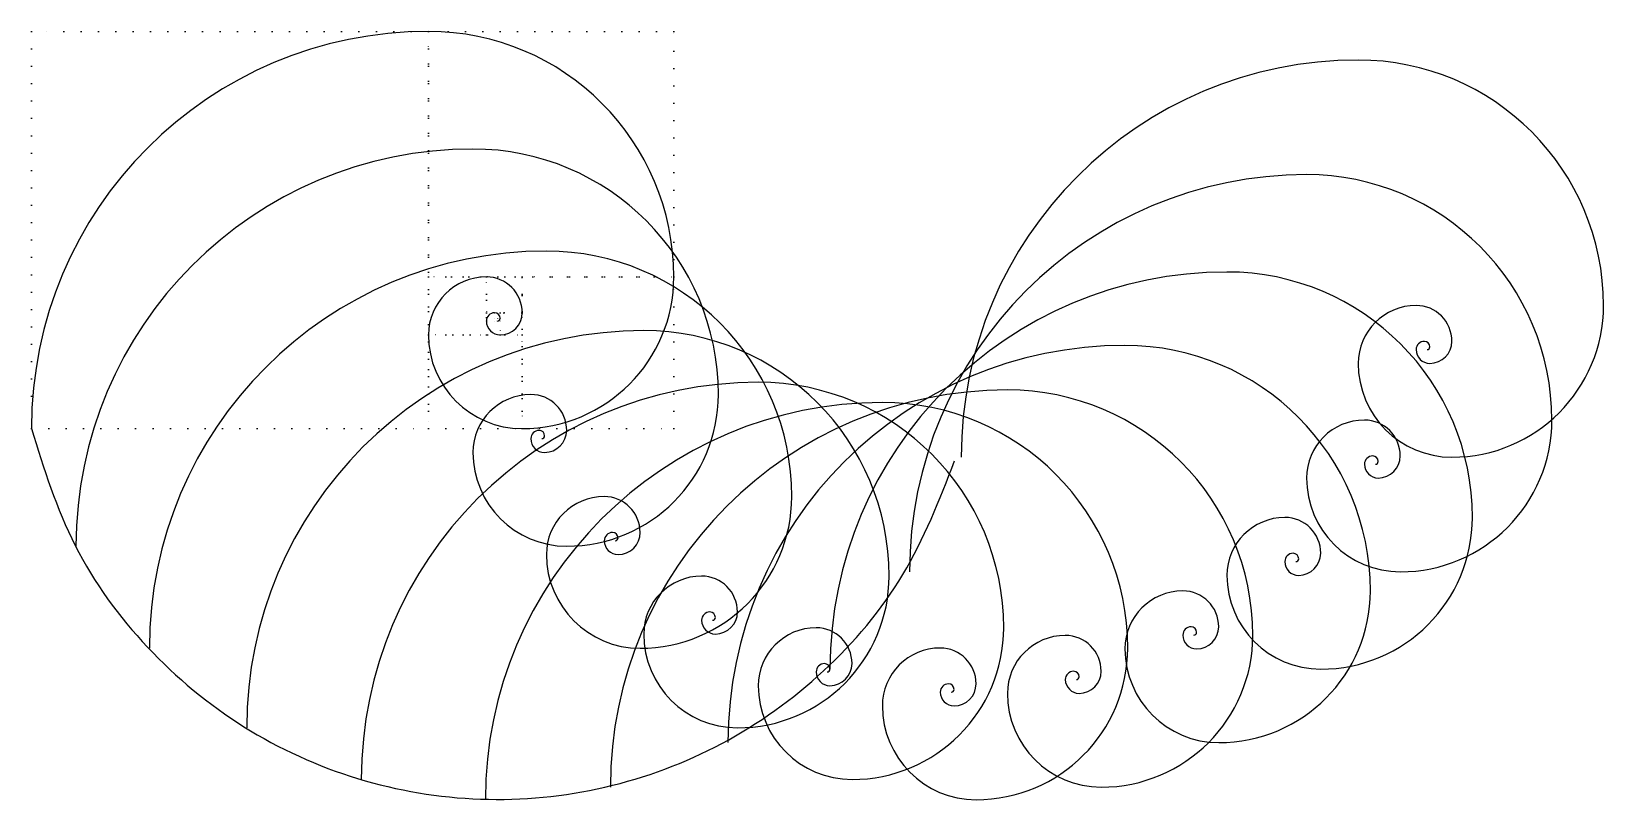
# Model space of a CAD drawing. Header units: millimetres. Extents: x 0 to 570, y -135 to 144.
import ezdxf

# ---------------------------------------------------------------- set-up
doc = ezdxf.new("R2010")
doc.units = ezdxf.units.MM
doc.linetypes.add('DOT', pattern=[6.3, 0.1, -6.2])
doc.layers.get('0').update_dxf_attribs({"lineweight": 25, "true_color": 0xffffff})
doc.layers.add('grey', color=9, linetype='DOT', lineweight=25, true_color=0xc0c0c0)

# ---------------------------------------------------------------- blocks, each defined once
blk = doc.blocks.new('block 1')
for centre, radius, start, end in [((144, 0), 144, 90, 180), ((144, 55), 89, 0, 90), ((165, 34), 21, 90, 180), ((165, 42), 13, 0, 90), ((178, 55), 55, 270, 0), ((168, 39), 3, 90, 180), ((168, 40), 2, 0, 90), ((169, 40), 1, 270, 0), ((170, 42), 8, 270, 0), ((170, 39), 5, 180, 270), ((178, 34), 34, 180, 270)]:
    blk.add_arc(centre, radius, start, end)

msp = doc.modelspace()

# ---------------------------------------------------------------- linework, layer by layer
msp.add_open_spline([(0, 0), (4.52, -14.49), (13.57, -43.47), (40.82, -80.6), (75.98, -109.78), (117.7, -128.76), (162.86, -136.33), (208.44, -131.94), (251.38, -115.92), (288.5, -89.27), (318.28, -54.14), (329.33, -25.86), (334.86, -11.73)], degree=3)
at = {"layer": 'grey'}
for p, q in [((144, 144), (0, 144)), ((0, 144), (0, 0)), ((144, 0), (144, 144)), ((233, 144), (144, 144)), ((144, 144), (144, 55)), ((233, 55), (233, 144)), ((144, 55), (233, 55)), ((165, 55), (144, 55)), ((144, 55), (144, 34)), ((165, 34), (165, 55)), ((178, 55), (165, 55)), ((165, 55), (165, 42)), ((233, 55), (178, 55)), ((178, 55), (178, 0)), ((178, 42), (178, 55)), ((233, 0), (233, 55)), ((165, 42), (178, 42)), ((165, 42), (168, 42)), ((165, 39), (165, 42)), ((168, 42), (168, 39)), ((168, 42), (170, 42)), ((168, 40), (168, 42)), ((170, 40), (168, 40)), ((169, 40), (169, 40)), ((169, 40), (169, 39)), ((169, 39), (169, 40)), ((178, 42), (170, 42)), ((170, 42), (170, 34)), ((170, 42), (170, 40)), ((170, 40), (170, 34)), ((178, 34), (178, 42)), ((170, 39), (165, 39)), ((165, 39), (165, 34)), ((168, 39), (165, 39)), ((169, 39), (169, 39)), ((170, 34), (170, 39)), ((178, 34), (144, 34)), ((144, 34), (144, 0)), ((144, 34), (165, 34)), ((165, 34), (170, 34)), ((170, 34), (178, 34)), ((170, 34), (176, 34)), ((178, 0), (178, 34)), ((0, 0), (144, 0)), ((144, 0), (178, 0)), ((178, 0), (233, 0))]:
    msp.add_line(p, q, dxfattribs=at)

# ---------------------------------------------------------------- block references
for p in [(0, 0), (337.22, -10.36), (16.15, -42.64), (318.49, -51.92), (42.78, -79.64), (289.64, -87.22), (78.08, -108.49), (252.64, -113.85), (119.64, -127.22), (210, -130), (164.64, -134.56)]:
    msp.add_blockref('block 1', p)

doc.saveas('drawing.dxf')
